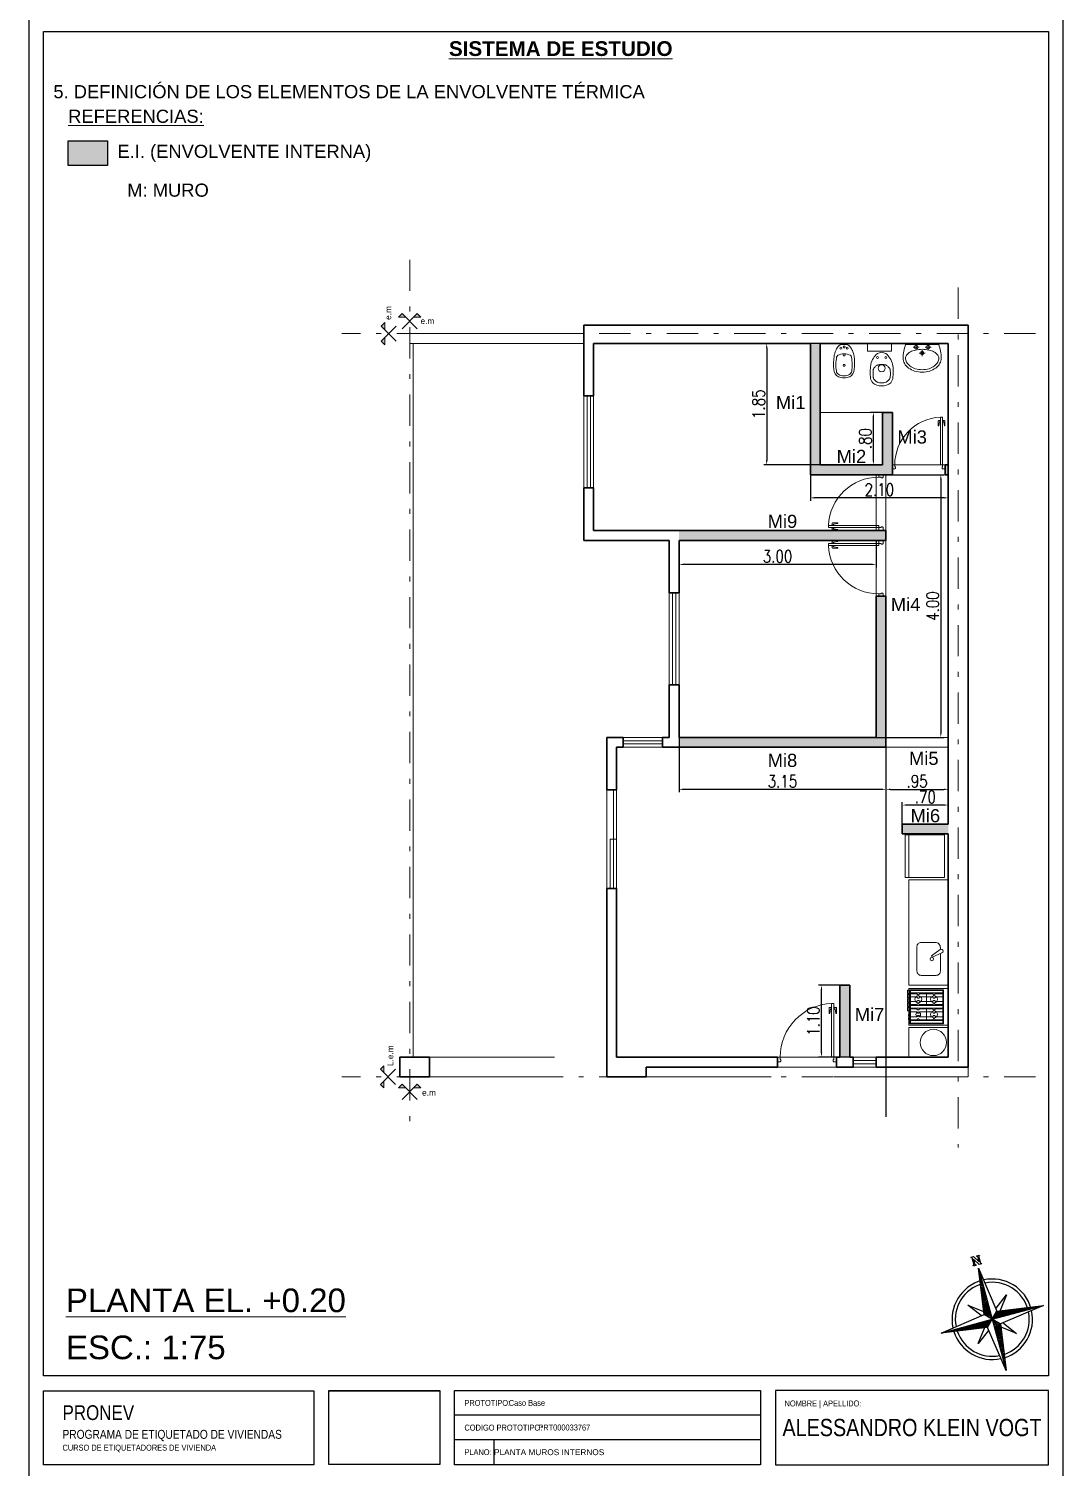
# Model space of a CAD drawing. Header units: millimetres. Extents: x 2761 to 3221, y 1635 to 1962.
# Drawn here: x 2967.78 to 2988.72, y 1832.72 to 1861.92 of the extents above; entities that cross this region are included whole.
import ezdxf
from ezdxf.enums import TextEntityAlignment as Align

# ---------------------------------------------------------------- set-up
doc = ezdxf.new("R2010")
doc.units = ezdxf.units.MM
for name, pattern in [('DASHDOT', [25.4, 12.7, -6.35, 0, -6.35]), ('DASHED', [19.05, 12.7, -6.35]), ('DASHED2', [9.525, 6.35, -3.175])]:
    doc.linetypes.add(name, pattern=pattern)
doc.layers.get('Defpoints').update_dxf_attribs({"lineweight": 5})
for name, color, linetype, lineweight in [('Aberturas', 239, 'Continuous', 18), ('Artefacctos', 249, 'Continuous', 20), ('Cotas', 8, 'Continuous', 15), ('Detalles', 3, 'Continuous', 15), ('Ejes', 3, 'DASHDOT', 13), ('Elementos internos a la zona térmica', 1, 'Continuous', 15), ('Muros', 6, 'Continuous', 50), ('Proyecciones', 249, 'DASHED', 0), ('Textos', 3, 'Continuous', 9)]:
    doc.layers.add(name, color=color, linetype=linetype, lineweight=lineweight)
doc.layers.add('No View', color=70, linetype='Continuous', plot=False)
doc.styles.add('cotas', font='romans.shx', dxfattribs={"width": 0.8})
doc.styles.add('ROMANS', font='romans', dxfattribs={"width": 0.8})
doc.styles.get("Standard").update_dxf_attribs({"font": 'arial.ttf'})
doc.dimstyles.new('Esc 1-75', dxfattribs={"dimtxt": 0.25, "dimasz": 0.09, "dimexe": 0.06, "dimexo": 0, "dimgap": 0.04, "dimtad": 1, "dimlfac": 0.75, "dimzin": 4, "dimdsep": 46, "dimtxsty": 'cotas', "dimcen": 2.5, "dimclrd": 7, "dimclre": 7, "dimclrt": 256, "dimaunit": 1, "dimadec": 0, "dimazin": 0, "dimtfac": 1, "dimtmove": 1, "dimatfit": 3, "dimfxl": 0.06, "dimarcsym": 0})
picture_1 = doc.add_image_def('image1.png', size_in_pixel=(356, 237))

# ---------------------------------------------------------------- blocks, each defined once
blk = doc.blocks.new('Rotulo-PRONEV')
at = {"ltscale": 4}
for p, q in [((14.857, 1.299), (8.644, 1.299)), ((14.857, 0.801), (8.644, 0.801))]:
    blk.add_line(p, q, dxfattribs=at)
for points in [[(20.701, 2.099), (0.299, 2.099), (0.299, 29.398), (20.701, 29.398)], [(0.299, 1.797), (5.789, 1.797), (5.789, 0.294), (0.299, 0.294)], [(14.857, 0.296), (8.644, 0.296), (8.644, 1.8), (14.857, 1.8)], [(20.701, 1.8), (15.156, 1.8), (15.156, 0.296), (20.701, 0.296)]]:
    blk.add_lwpolyline(points, close=True, dxfattribs=at)
at = {"layer": 'No View'}
blk.add_line((9.444, 0.801), (9.444, 0.296), dxfattribs=at)
for points in [[(0, 0), (21, 0), (21, 29.7), (0, 29.7)], [(6.088, 1.793), (8.345, 1.793), (8.345, 0.298), (6.088, 0.298)]]:
    blk.add_lwpolyline(points, close=True, dxfattribs=at)
at = {"lineweight": 0, "insert": (0.685, 1.503), "char_height": 0.1803, "width": 5.63699, "attachment_point": 1, "line_spacing_factor": 0.999934}
blk.add_mtext('{\\fArial Narrow|b0|i0|c0|p34;\\H1.66667x;PRONEV\\P\\H0.6x;PROGRAMA DE ETIQUETADO DE VIVIENDAS \\P\\H0.66667x;CURSO DE ETIQUETADORES DE VIVIENDA}', dxfattribs=at)
at = {"lineweight": 0, "line_spacing_factor": 0.999934}
for s, insert, char_height, attachment_point in [('{\\fArial Narrow|b0|i0|c0|p34;PROTOTIPO:}', (8.844, 1.55), 0.1202, 4), ('{\\fArial Narrow|b0|i0|c0|p34;Caso Base}', (9.744, 1.55), 0.1202, 4), ('{\\fArial Narrow|b0|i0|c0|p34;NOMBRE | APELLIDO:}', (15.342, 1.599), 0.1202, 1), ('{\\fArial Narrow|b0|i0|c0|p34;ALESSANDRO KLEIN VOGT}', (17.929, 1.048), 0.35, 5), ('{\\fArial Narrow|b0|i0|c0|p34;CODIGO PROTOTIPO}:', (8.844, 1.048), 0.1202, 4), ('{\\fArial Narrow|b0|i0|c0|p34;PRT000033767}', (10.344, 1.05), 0.1202, 4), ('{\\fArial Narrow|b0|i0|c0|p34;PLANO}:', (8.844, 0.55), 0.1202, 4)]:
    blk.add_mtext(s, dxfattribs=dict(at, insert=insert, char_height=char_height, attachment_point=attachment_point))
image = blk.add_image(picture_1, insert=(6.088, 0.298), size_in_units=(2.257, 1.502))
image.dxf.flags = 7
blk = doc.blocks.new('*X5')
at = {"color": 0, "linetype": 'ByBlock'}
for p, q in [((-217.53, 160.5), (-217.53, 160.5)), ((-217.52, 160.498), (-217.52, 160.5)), ((-217.51, 160.497), (-217.51, 160.5)), ((-217.5, 160.496), (-217.5, 160.5)), ((-217.49, 160.494), (-217.49, 160.5)), ((-217.48, 160.493), (-217.48, 160.5)), ((-217.47, 160.491), (-217.47, 160.5)), ((-217.46, 160.49), (-217.46, 160.5)), ((-217.45, 160.488), (-217.45, 160.5)), ((-217.44, 160.487), (-217.44, 160.5)), ((-217.43, 160.486), (-217.43, 160.5)), ((-217.42, 160.484), (-217.42, 160.5)), ((-217.41, 160.483), (-217.41, 160.5)), ((-217.4, 160.481), (-217.4, 160.5)), ((-217.39, 160.48), (-217.39, 160.5)), ((-217.38, 160.478), (-217.38, 160.5)), ((-217.37, 160.477), (-217.37, 160.5)), ((-217.36, 160.476), (-217.36, 160.5)), ((-217.35, 160.474), (-217.35, 160.5)), ((-217.34, 160.473), (-217.34, 160.5)), ((-217.33, 160.471), (-217.33, 160.5)), ((-217.32, 160.47), (-217.32, 160.5)), ((-217.31, 160.468), (-217.31, 160.5)), ((-217.3, 160.467), (-217.3, 160.5)), ((-217.29, 160.466), (-217.29, 160.5)), ((-217.28, 160.464), (-217.28, 160.5)), ((-217.27, 160.463), (-217.27, 160.5)), ((-217.26, 160.461), (-217.26, 160.5)), ((-217.25, 160.46), (-217.25, 160.5)), ((-217.24, 160.458), (-217.24, 160.5)), ((-217.23, 160.457), (-217.23, 160.5)), ((-217.22, 160.456), (-217.22, 160.5)), ((-217.21, 160.454), (-217.21, 160.5)), ((-217.2, 160.453), (-217.2, 160.5)), ((-217.19, 160.451), (-217.19, 160.5)), ((-217.18, 160.45), (-217.18, 160.5)), ((-217.17, 160.448), (-217.17, 160.5)), ((-217.16, 160.447), (-217.16, 160.5)), ((-217.15, 160.446), (-217.15, 160.5)), ((-217.14, 160.444), (-217.14, 160.5)), ((-217.13, 160.443), (-217.13, 160.5)), ((-217.12, 160.441), (-217.12, 160.5)), ((-217.11, 160.44), (-217.11, 160.5)), ((-217.1, 160.438), (-217.1, 160.5)), ((-217.09, 160.441), (-217.09, 160.5)), ((-217.08, 160.451), (-217.08, 160.5)), ((-217.07, 160.461), (-217.07, 160.5)), ((-217.06, 160.471), (-217.06, 160.5)), ((-217.05, 160.481), (-217.05, 160.5)), ((-217.04, 160.491), (-217.04, 160.5))]:
    blk.add_line(p, q, dxfattribs=at)
blk = doc.blocks.new('Sbpln014')
at = {"color": 0, "linetype": 'ByBlock'}
for p, q in [((-0.156, 0.156), (0, 1.25)), ((0, 1.25), (0.156, 0.156)), ((0, 1.25), (0, 0)), ((-0.234, 0.156), (-0.469, 0.469)), ((-0.469, 0.469), (-0.156, 0.234)), ((0.156, 0.234), (0.469, 0.469)), ((0.469, 0.469), (0.234, 0.156)), ((-1.25, 0), (-0.156, 0.156)), ((-0.156, -0.156), (-1.25, 0)), ((0, 0), (-1.25, 0)), ((-0.156, 0.156), (0, 0)), ((-0.156, -0.156), (0, 0)), ((0, 0), (0.156, 0.156)), ((0, 0), (0.156, -0.156)), ((0, 0), (0, -1.25)), ((1.25, 0), (0, 0)), ((0.156, 0.156), (1.25, 0)), ((-0.469, -0.469), (-0.234, -0.156)), ((-0.156, -0.234), (-0.469, -0.469)), ((0, -1.25), (-0.156, -0.156)), ((0.156, -0.156), (0, -1.25)), ((1.25, 0), (0.156, -0.156)), ((0.469, -0.469), (0.156, -0.234)), ((0.234, -0.156), (0.469, -0.469))]:
    blk.add_line(p, q, dxfattribs=at)
blk.add_lwpolyline([(1.348, 0.064), (1.348, 0.044), (1.328, 0.044), (1.328, 0.103), (1.348, 0.103), (1.348, 0.083), (1.523, 0.083), (1.523, 0.103), (1.543, 0.103), (1.543, 0.044), (1.387, -0.053), (1.523, -0.053), (1.523, -0.034), (1.543, -0.034), (1.543, -0.092), (1.523, -0.092), (1.523, -0.073), (1.348, -0.073), (1.348, -0.092), (1.328, -0.092), (1.328, -0.034), (1.484, 0.064), (1.348, 0.064)], dxfattribs=at)
for radius, start, end in [(0.95, 92.5891, 177.4109), (0.873, 93.5464, 176.4536), (0.95, 0, 87.4109), (0.873, 0, 86.4536), (0.95, 182.5891, 267.4109), (0.873, 183.5464, 266.4536), (0.95, 270, 357.4109), (0.873, 270, 356.4536)]:
    blk.add_arc((0, 0), radius, start, end, dxfattribs=at)
for p, xscale, yscale, zscale, rotation in [((-401.25, -542.578), 2.499999999999996, 2.499999999999996, 2.499999999999996, 270), ((-542.578, 401.25), 2.5, 2.5, 2.5, 180), ((401.25, 542.578), 2.5, 2.5, 2.5, 90)]:
    blk.add_blockref('*X5', p, dxfattribs=dict(at, xscale=xscale, yscale=yscale, zscale=zscale, rotation=rotation))
at = {"color": 0, "linetype": 'ByBlock', "xscale": 2.5, "yscale": 2.5, "zscale": 2.5}
blk.add_blockref('*X5', (542.578, -401.25), dxfattribs=at)
blk = doc.blocks.new('Bidet')
at = {"color": 0, "linetype": 'ByBlock'}
blk.add_lwpolyline([(0.097, 0.628, -0.262722), (0.176, 0.5, -0.061431), (0.171, 0.274, -0.073837), (0.143, 0.178, -0.02136), (0.11, 0.116, -0.217458), (0.046, 0.075, -0.067695), (0, 0.071, -0.067639), (-0.045, 0.075, -0.190009), (-0.109, 0.116, -0.02136), (-0.143, 0.178, -0.069685), (-0.171, 0.274, -0.061431), (-0.176, 0.5, -0.262722), (-0.097, 0.628, -0.09682), (0, 0.645, -0.096471), (0.097, 0.628)], format="xyb", close=True, dxfattribs=at)
for points in [[(-0.127, 0.29, -0.084724), (-0.132, 0.53, -0.252864), (-0.091, 0.589, -0.103412), (0, 0.612, -0.103412)], [(0.127, 0.29, 0.084724), (0.132, 0.53, 0.252864), (0.091, 0.589, 0.103412), (0.001, 0.612, 0.103412)], [(0, 0.231, -0.087783), (-0.109, 0.258, -0.148188), (-0.127, 0.29, -0.09678)], [(0.001, 0.231, 0.087783), (0.109, 0.258, 0.148188), (0.127, 0.29, 0.09678)]]:
    blk.add_lwpolyline(points, format="xyb", dxfattribs=at)
for centre, radius in [((0, 0.431), 0.0166), ((0, 0.253), 0.0171), ((-0.056, 0.137), 0.0166), ((0, 0.116), 0.0166), ((0.056, 0.137), 0.0166)]:
    blk.add_circle(centre, radius, dxfattribs=at)
blk = doc.blocks.new('Inodoro')
at = {"color": 0, "linetype": 'ByBlock'}
blk.add_lwpolyline([(0, 0.585, 0.193023), (-0.137, 0.535, 0.145572), (-0.172, 0.456, 0.077711), (-0.165, 0.255, 0.087544), (-0.125, 0.161, 0.055228), (-0.065, 0.091, 0.090627), (0, 0.072, 0.091051), (0.065, 0.091, 0.055228), (0.126, 0.161, 0.087544), (0.165, 0.255, 0.077711), (0.172, 0.456, 0.145572), (0.137, 0.535, 0.193023), (0, 0.585, 61.25604)], format="xyb", close=True, dxfattribs=at)
for points in [[(-0.015, 0.536), (-0.033, 0.535, 0.028747), (-0.061, 0.527, 0.052421), (-0.075, 0.521, 0.050041), (-0.092, 0.508, 0.040538), (-0.109, 0.49, 0.036304), (-0.125, 0.468, 0.08346), (-0.129, 0.457, 0.024812), (-0.13, 0.446, 0.009631), (-0.132, 0.42, 0.014344), (-0.133, 0.411, 0.009208), (-0.132, 0.396)], [(0.015, 0.536), (0.033, 0.535, -0.028747), (0.061, 0.527, -0.052421), (0.075, 0.521, -0.050041), (0.092, 0.508, -0.040538), (0.109, 0.49, -0.036304), (0.124, 0.468, -0.08346), (0.129, 0.457, -0.024812), (0.13, 0.446, -0.009631), (0.132, 0.42, -0.014344), (0.132, 0.411, -0.009208), (0.132, 0.396)], [(-0.015, 0.256), (-0.033, 0.258, -0.028747), (-0.061, 0.265, -0.052421), (-0.075, 0.272, -0.050041), (-0.092, 0.284, -0.040538), (-0.109, 0.303, -0.036304), (-0.125, 0.325, -0.08346), (-0.129, 0.336, -0.024812), (-0.13, 0.346, -0.009631), (-0.132, 0.373, -0.014344), (-0.133, 0.382, -0.009208), (-0.132, 0.396)], [(0.015, 0.256), (0.033, 0.258, 0.028747), (0.061, 0.265, 0.052421), (0.075, 0.272, 0.050041), (0.092, 0.284, 0.040538), (0.109, 0.303, 0.036304), (0.124, 0.325, 0.08346), (0.129, 0.336, 0.024812), (0.13, 0.346, 0.009631), (0.132, 0.373, 0.014344), (0.132, 0.382, 0.009208), (0.132, 0.396)]]:
    blk.add_lwpolyline(points, format="xyb", dxfattribs=at)
for points in [[(-0.015, 0.536), (0, 0.536)], [(0.015, 0.536), (0, 0.536)], [(-0.015, 0.256), (0, 0.256)], [(0.015, 0.256), (0, 0.256)]]:
    blk.add_lwpolyline(points, dxfattribs=at)
for centre, radius in [((0, 0.314), 0.0535), ((-0.064, 0.152), 0.0141), ((0.064, 0.152), 0.0141)]:
    blk.add_circle(centre, radius, dxfattribs=at)
at = {"color": 0, "linetype": 'ByBlock', "style": 'ROMANS', "flags": 1}
blk.add_attdef('NOMENCLATURA', text='', height=0.08, dxfattribs=at).set_placement((0.017, 0.438), align=Align.MIDDLE)
blk = doc.blocks.new('Lav1')
at = {"color": 0, "linetype": 'ByBlock'}
for p, q in [((-0.098, 0.005), (-0.098, -0.092)), ((0.098, 0.005), (0.098, -0.092)), ((-0.146, -0.044), (-0.049, -0.044)), ((-0.048, -0.14), (0.048, -0.14)), ((0, -0.092), (0, -0.189)), ((0.049, -0.044), (0.146, -0.044))]:
    blk.add_line(p, q, dxfattribs=at)
for points in [[(0.268, 0, -0.093113), (0.31, -0.225, -0.130379), (0.288, -0.307, -0.106492), (0.219, -0.384, -0.084146), (0.123, -0.432, -0.073141), (0, -0.45, -0.073141), (-0.123, -0.432, -0.084146), (-0.219, -0.384, -0.106492), (-0.288, -0.307, -0.130379), (-0.31, -0.225, -0.093113), (-0.268, 0)], [(-0.27, -0.225, -0.165741), (-0.253, -0.175, -0.105633), (-0.191, -0.122, -0.068595), (-0.109, -0.092, -0.054776), (0, -0.08, -0.054776), (0.109, -0.092, -0.068595), (0.191, -0.122, -0.105633), (0.253, -0.175, -0.165741), (0.27, -0.225, -0.130379), (0.253, -0.287, -0.106492), (0.196, -0.352, -0.084146), (0.111, -0.394, -0.073141), (0, -0.41, -0.073141), (-0.111, -0.394, -0.084146), (-0.196, -0.352, -0.106492), (-0.253, -0.287, -0.130379)]]:
    blk.add_lwpolyline(points, format="xyb", close=True, dxfattribs=at)
for centre, radius in [((-0.098, -0.044), 0.03), ((0, -0.14), 0.028), ((0, -0.14), 0.014), ((0.098, -0.044), 0.03)]:
    blk.add_circle(centre, radius, dxfattribs=at)
blk = doc.blocks.new('P82i')
at = {"color": 0, "linetype": 'ByBlock'}
for points in [[(0.076, 0.89), (0.041, 0.89), (0.041, 0.07), (0.076, 0.07)], [(0, 0.07), (0.041, 0.07), (0.041, 0.035), (0.051, 0.035), (0.051, 0.01), (0.041, 0), (0, 0)], [(0.9, 0), (0.861, 0), (0.851, 0.01), (0.851, 0.035), (0.861, 0.035), (0.861, 0.07), (0.9, 0.07)]]:
    blk.add_lwpolyline(points, close=True, dxfattribs=at)
for points in [[(0.036, 0.828), (0.011, 0.828, 0.414214), (0.001, 0.818), (0.001, 0.738), (0.011, 0.738), (0.021, 0.808), (0.036, 0.808)], [(0.081, 0.828), (0.106, 0.828, -0.414214), (0.116, 0.818), (0.116, 0.738), (0.106, 0.738), (0.096, 0.808), (0.081, 0.808)]]:
    blk.add_lwpolyline(points, format="xyb", dxfattribs=at)
for points in [[(0.041, 0.798), (0.036, 0.798), (0.036, 0.838), (0.041, 0.838)], [(0.076, 0.838), (0.081, 0.838), (0.081, 0.798), (0.076, 0.798)]]:
    blk.add_lwpolyline(points, dxfattribs=at)
blk.add_arc((0.041, 0.07), 0.82, 360, 87.5537, dxfattribs=at)
blk = doc.blocks.new('*D189')
at = {"layer": 'Cotas', "color": 7, "lineweight": -2, "transparency": 16777216}
for p, q in [((2983.85, 1855.535), (2982.703, 1855.535)), ((2982.763, 1855.445), (2982.763, 1853.158)), ((2983.85, 1853.068), (2982.703, 1853.068))]:
    blk.add_line(p, q, dxfattribs=at)
at = {"layer": 'Cotas', "color": 7, "transparency": 16777216}
for points in [[(2982.748, 1855.445), (2982.778, 1855.445), (2982.763, 1855.535)], [(2982.748, 1853.158), (2982.778, 1853.158), (2982.763, 1853.068)]]:
    blk.add_solid(points, dxfattribs=at)
at = {"layer": 'Defpoints', "color": 0, "transparency": 16777216}
for p in [(2983.85, 1855.535), (2982.763, 1853.068), (2983.85, 1853.068)]:
    blk.add_point(p, dxfattribs=at)
at = {"layer": 'Cotas', "transparency": 16777216, "insert": (2982.598, 1854.301), "char_height": 0.25, "attachment_point": 5, "rotation": 90, "style": 'cotas'}
blk.add_mtext('1.85', dxfattribs=at)
blk = doc.blocks.new('*D190')
at = {"layer": 'Cotas', "color": 7, "lineweight": -2, "transparency": 16777216}
for p, q in [((2983.65, 1853.068), (2983.65, 1852.339)), ((2986.45, 1853.068), (2986.45, 1852.339)), ((2986.36, 1852.399), (2983.74, 1852.399))]:
    blk.add_line(p, q, dxfattribs=at)
at = {"layer": 'Cotas', "color": 7, "transparency": 16777216}
for points in [[(2983.74, 1852.414), (2983.74, 1852.384), (2983.65, 1852.399)], [(2986.36, 1852.414), (2986.36, 1852.384), (2986.45, 1852.399)]]:
    blk.add_solid(points, dxfattribs=at)
at = {"layer": 'Defpoints', "color": 0, "transparency": 16777216}
for p in [(2983.65, 1853.068), (2986.45, 1853.068), (2983.65, 1852.399)]:
    blk.add_point(p, dxfattribs=at)
at = {"layer": 'Cotas', "transparency": 16777216, "insert": (2985.05, 1852.564), "char_height": 0.25, "attachment_point": 5, "style": 'cotas'}
blk.add_mtext('2.10', dxfattribs=at)
blk = doc.blocks.new('*D191')
at = {"layer": 'Cotas', "color": 7, "lineweight": -2, "transparency": 16777216}
for p, q in [((2985.116, 1854.135), (2984.869, 1854.135)), ((2984.929, 1853.158), (2984.929, 1854.045)), ((2985.116, 1853.068), (2984.869, 1853.068))]:
    blk.add_line(p, q, dxfattribs=at)
at = {"layer": 'Cotas', "color": 7, "transparency": 16777216}
for points in [[(2984.914, 1854.045), (2984.944, 1854.045), (2984.929, 1854.135)], [(2984.914, 1853.158), (2984.944, 1853.158), (2984.929, 1853.068)]]:
    blk.add_solid(points, dxfattribs=at)
at = {"layer": 'Defpoints', "color": 0, "transparency": 16777216}
for p in [(2984.929, 1854.135), (2985.116, 1854.135), (2985.116, 1853.068)]:
    blk.add_point(p, dxfattribs=at)
at = {"layer": 'Cotas', "transparency": 16777216, "insert": (2984.764, 1853.601), "char_height": 0.25, "attachment_point": 5, "rotation": 90, "style": 'cotas'}
blk.add_mtext('.80', dxfattribs=at)
blk = doc.blocks.new('*D192')
at = {"layer": 'Cotas', "color": 7, "lineweight": -2, "transparency": 16777216}
for p, q in [((2980.983, 1851.535), (2980.983, 1850.987)), ((2984.983, 1851.535), (2984.983, 1850.987)), ((2984.893, 1851.047), (2981.073, 1851.047))]:
    blk.add_line(p, q, dxfattribs=at)
at = {"layer": 'Cotas', "color": 7, "transparency": 16777216}
for points in [[(2981.073, 1851.062), (2981.073, 1851.032), (2980.983, 1851.047)], [(2984.893, 1851.062), (2984.893, 1851.032), (2984.983, 1851.047)]]:
    blk.add_solid(points, dxfattribs=at)
at = {"layer": 'Defpoints', "color": 0, "transparency": 16777216}
for p in [(2980.983, 1851.535), (2984.983, 1851.535), (2980.983, 1851.047)]:
    blk.add_point(p, dxfattribs=at)
at = {"layer": 'Cotas', "transparency": 16777216, "insert": (2982.983, 1851.212), "char_height": 0.25, "attachment_point": 5, "style": 'cotas'}
blk.add_mtext('3.00', dxfattribs=at)
blk = doc.blocks.new('*D193')
at = {"layer": 'Cotas', "color": 7, "lineweight": -2, "transparency": 16777216}
for p, q in [((2985.183, 1852.868), (2986.358, 1852.868)), ((2986.298, 1852.778), (2986.298, 1847.625)), ((2984.983, 1847.535), (2986.358, 1847.535))]:
    blk.add_line(p, q, dxfattribs=at)
at = {"layer": 'Cotas', "color": 7, "transparency": 16777216}
for points in [[(2986.283, 1852.778), (2986.313, 1852.778), (2986.298, 1852.868)], [(2986.283, 1847.625), (2986.313, 1847.625), (2986.298, 1847.535)]]:
    blk.add_solid(points, dxfattribs=at)
at = {"layer": 'Defpoints', "color": 0, "transparency": 16777216}
for p in [(2985.183, 1852.868), (2984.983, 1847.535), (2986.298, 1847.535)]:
    blk.add_point(p, dxfattribs=at)
at = {"layer": 'Cotas', "transparency": 16777216, "insert": (2986.133, 1850.201), "char_height": 0.25, "attachment_point": 5, "rotation": 90, "style": 'cotas'}
blk.add_mtext('4.00', dxfattribs=at)
blk = doc.blocks.new('*D186')
at = {"layer": 'Cotas', "color": 7, "lineweight": -2, "transparency": 16777216}
for p, q in [((2980.983, 1847.535), (2980.983, 1846.42)), ((2985.183, 1847.335), (2985.183, 1846.42)), ((2985.093, 1846.48), (2981.073, 1846.48))]:
    blk.add_line(p, q, dxfattribs=at)
at = {"layer": 'Cotas', "color": 7, "transparency": 16777216}
for points in [[(2981.073, 1846.495), (2981.073, 1846.465), (2980.983, 1846.48)], [(2985.093, 1846.495), (2985.093, 1846.465), (2985.183, 1846.48)]]:
    blk.add_solid(points, dxfattribs=at)
at = {"layer": 'Defpoints', "color": 0, "transparency": 16777216}
for p in [(2980.983, 1847.535), (2985.183, 1847.335), (2980.983, 1846.48)]:
    blk.add_point(p, dxfattribs=at)
at = {"layer": 'Cotas', "transparency": 16777216, "insert": (2983.083, 1846.645), "char_height": 0.25, "attachment_point": 5, "style": 'cotas'}
blk.add_mtext('3.15', dxfattribs=at)
blk = doc.blocks.new('*D187')
at = {"layer": 'Cotas', "color": 7, "lineweight": -2, "transparency": 16777216}
for p, q in [((2985.516, 1845.775), (2985.516, 1846.221)), ((2986.36, 1846.161), (2985.606, 1846.161)), ((2986.45, 1845.775), (2986.45, 1846.221))]:
    blk.add_line(p, q, dxfattribs=at)
at = {"layer": 'Cotas', "color": 7, "transparency": 16777216}
for points in [[(2985.606, 1846.176), (2985.606, 1846.146), (2985.516, 1846.161)], [(2986.36, 1846.176), (2986.36, 1846.146), (2986.45, 1846.161)]]:
    blk.add_solid(points, dxfattribs=at)
at = {"layer": 'Defpoints', "color": 0, "transparency": 16777216}
for p in [(2985.516, 1846.161), (2985.516, 1845.775), (2986.45, 1845.775)]:
    blk.add_point(p, dxfattribs=at)
at = {"layer": 'Cotas', "transparency": 16777216, "insert": (2985.983, 1846.326), "char_height": 0.25, "attachment_point": 5, "style": 'cotas'}
blk.add_mtext('.70', dxfattribs=at)
blk = doc.blocks.new('*D188')
at = {"layer": 'Cotas', "color": 7, "lineweight": -2, "transparency": 16777216}
for p, q in [((2984.45, 1842.506), (2983.816, 1842.506)), ((2983.876, 1841.132), (2983.876, 1842.416)), ((2984.45, 1841.042), (2983.816, 1841.042))]:
    blk.add_line(p, q, dxfattribs=at)
at = {"layer": 'Cotas', "color": 7, "transparency": 16777216}
for points in [[(2983.861, 1842.416), (2983.891, 1842.416), (2983.876, 1842.506)], [(2983.861, 1841.132), (2983.891, 1841.132), (2983.876, 1841.042)]]:
    blk.add_solid(points, dxfattribs=at)
at = {"layer": 'Defpoints', "color": 0, "transparency": 16777216}
for p in [(2983.876, 1842.506), (2984.45, 1842.506), (2984.45, 1841.042)]:
    blk.add_point(p, dxfattribs=at)
at = {"layer": 'Cotas', "transparency": 16777216, "insert": (2983.711, 1841.774), "char_height": 0.25, "attachment_point": 5, "rotation": 90, "style": 'cotas'}
blk.add_mtext('1.10', dxfattribs=at)
blk = doc.blocks.new('*D194')
at = {"layer": 'Cotas', "color": 7, "lineweight": -2, "transparency": 16777216}
for p, q in [((2985.183, 1847.335), (2985.183, 1846.42)), ((2986.45, 1847.335), (2986.45, 1846.42)), ((2985.273, 1846.48), (2986.36, 1846.48))]:
    blk.add_line(p, q, dxfattribs=at)
at = {"layer": 'Cotas', "color": 7, "transparency": 16777216}
for points in [[(2985.273, 1846.495), (2985.273, 1846.465), (2985.183, 1846.48)], [(2986.36, 1846.495), (2986.36, 1846.465), (2986.45, 1846.48)]]:
    blk.add_solid(points, dxfattribs=at)
at = {"layer": 'Defpoints', "color": 0, "transparency": 16777216}
for p in [(2985.183, 1847.335), (2986.45, 1847.335), (2986.45, 1846.48)]:
    blk.add_point(p, dxfattribs=at)
at = {"layer": 'Cotas', "transparency": 16777216, "insert": (2985.816, 1846.645), "char_height": 0.25, "attachment_point": 5, "style": 'cotas'}
blk.add_mtext('.95', dxfattribs=at)

msp = doc.modelspace()

# ---------------------------------------------------------------- hatches: boundary and pattern name
at = {"layer": 'Elementos internos a la zona térmica'}
h = msp.add_hatch(color=256, dxfattribs=at)
h.dxf.hatch_style = 1
h.paths.add_polyline_path([(2968.582, 1859.645), (2968.582, 1859.145), (2969.382, 1859.145), (2969.382, 1859.645)])
at = {"layer": 'Elementos internos a la zona térmica', "lineweight": 20}
h = msp.add_hatch(color=256, dxfattribs=at)
h.dxf.hatch_style = 1
h.paths.add_polyline_path([(2986.45, 1853.068), (2986.383, 1853.068), (2986.383, 1852.985), (2986.383, 1852.868), (2986.45, 1852.868)])
h.paths.add_polyline_path([(2985.183, 1850.401), (2984.983, 1850.401), (2984.983, 1847.535), (2980.983, 1847.535), (2980.983, 1847.335), (2985.183, 1847.335)])
h.paths.add_polyline_path([(2980.983, 1851.535), (2985.183, 1851.535), (2985.183, 1851.735), (2980.983, 1851.735)])
h.paths.add_polyline_path([(2983.65, 1852.868), (2985.316, 1852.868), (2985.316, 1854.135), (2985.116, 1854.135), (2985.116, 1853.068), (2983.85, 1853.068), (2983.85, 1855.535), (2983.65, 1855.535)])
h.paths.add_polyline_path([(2985.516, 1845.775), (2985.516, 1845.575), (2985.518, 1845.575), (2986.45, 1845.575), (2986.45, 1845.775)])
h.paths.add_polyline_path([(2984.45, 1842.506), (2984.25, 1842.506), (2984.25, 1841.042), (2984.45, 1841.042)])
at = {"layer": 'Textos', "true_color": 0xc7c8ca}
h = msp.add_hatch(color=9, dxfattribs=at)
h.paths.add_polyline_path([(2974.936, 1855.581), (2975.01, 1855.509), (2975.01, 1855.655)])
h.paths.add_polyline_path([(2974.936, 1855.888), (2975.01, 1855.815), (2975.01, 1855.96)])
h = msp.add_hatch(color=9, dxfattribs=at)
h.paths.add_polyline_path([(2975.363, 1856.141), (2975.291, 1856.068), (2975.436, 1856.068)])
h.paths.add_polyline_path([(2975.67, 1856.141), (2975.597, 1856.068), (2975.741, 1856.068)])
h = msp.add_hatch(color=9, dxfattribs=at)
h.paths.add_polyline_path([(2974.921, 1840.488), (2974.994, 1840.416), (2974.994, 1840.562)])
h.paths.add_polyline_path([(2974.921, 1840.795), (2974.994, 1840.722), (2974.994, 1840.867)])
h = msp.add_hatch(color=9, dxfattribs=at)
h.paths.add_polyline_path([(2975.363, 1840.491), (2975.291, 1840.418), (2975.436, 1840.418)])
h.paths.add_polyline_path([(2975.67, 1840.491), (2975.597, 1840.418), (2975.741, 1840.418)])

# ---------------------------------------------------------------- linework, layer by layer
at = {"layer": 'Aberturas', "color": 9, "true_color": 0xc7c8ca}
for p, q in [((2979.05, 1854.468), (2979.05, 1852.601)), ((2979.116, 1854.468), (2979.116, 1852.601)), ((2979.183, 1854.468), (2979.183, 1852.601)), ((2979.25, 1854.468), (2979.25, 1852.601)), ((2980.783, 1850.468), (2980.783, 1848.601)), ((2980.85, 1850.468), (2980.85, 1848.601)), ((2980.916, 1850.468), (2980.916, 1848.601)), ((2980.983, 1850.468), (2980.983, 1848.601)), ((2980.65, 1847.535), (2979.85, 1847.535)), ((2980.65, 1847.468), (2979.85, 1847.468)), ((2980.65, 1847.401), (2979.85, 1847.401)), ((2980.65, 1847.335), (2979.85, 1847.335)), ((2979.516, 1846.468), (2979.516, 1844.468)), ((2979.65, 1846.468), (2979.65, 1844.468)), ((2979.716, 1844.468), (2979.716, 1846.468)), ((2979.583, 1845.468), (2979.583, 1844.468)), ((2979.716, 1845.468), (2979.583, 1845.468)), ((2984.516, 1841.042), (2984.983, 1841.042)), ((2984.983, 1840.975), (2984.516, 1840.975)), ((2984.983, 1840.908), (2984.516, 1840.908)), ((2984.983, 1840.842), (2984.516, 1840.842))]:
    msp.add_line(p, q, dxfattribs=at)
at = {"layer": 'Artefacctos', "color": 9, "lineweight": 20, "true_color": 0xc7c8ca}
for p, q in [((2985.116, 1854.135), (2983.85, 1854.135)), ((2985.65, 1844.687), (2985.65, 1845.553)), ((2985.65, 1844.642), (2985.65, 1842.506)), ((2986.45, 1844.642), (2985.65, 1844.642)), ((2985.65, 1842.506), (2986.45, 1842.506)), ((2985.685, 1842.345), (2986.336, 1842.345)), ((2986.01, 1842.345), (2986.01, 1842.09)), ((2985.685, 1842.09), (2986.336, 1842.09)), ((2985.685, 1842.037), (2986.336, 1842.037)), ((2986.01, 1841.783), (2986.01, 1842.037)), ((2986.45, 1841.646), (2985.65, 1841.646)), ((2985.65, 1841.646), (2985.65, 1841.042)), ((2985.685, 1841.783), (2986.336, 1841.783))]:
    msp.add_line(p, q, dxfattribs=at)
for points in [[(2984.808, 1855.535), (2985.298, 1855.535), (2985.298, 1855.379), (2984.808, 1855.379)], [(2985.575, 1845.553), (2986.375, 1845.553), (2986.375, 1844.687), (2985.575, 1844.687)], [(2985.65, 1841.691), (2986.44, 1841.691), (2986.44, 1842.437), (2985.65, 1842.437)], [(2985.668, 1841.717), (2985.668, 1842.411), (2986.353, 1842.411), (2986.353, 1841.717)], [(2985.685, 1841.734), (2985.685, 1842.394), (2986.336, 1842.394), (2986.336, 1841.734)]]:
    msp.add_lwpolyline(points, close=True, dxfattribs=at)
for points in [[(2986.289, 1843.231), (2986.289, 1843.264, 0.414412), (2986.183, 1843.373), (2985.9, 1843.373, 0.414214), (2985.814, 1843.287), (2985.814, 1842.789, 0.414214), (2985.9, 1842.703), (2986.203, 1842.703, 0.414214), (2986.289, 1842.789), (2986.289, 1843.144)], [(2986.336, 1842.328), (2986.188, 1842.328, 0.199), (2986.186, 1842.327), (2986.163, 1842.304, -0.414411), (2986.159, 1842.304), (2986.136, 1842.327, 0.199), (2986.134, 1842.328), (2985.866, 1842.328, 0.199), (2985.864, 1842.327), (2985.841, 1842.304, -0.414411), (2985.837, 1842.304), (2985.814, 1842.327, 0.199), (2985.812, 1842.328), (2985.685, 1842.328)], [(2986.336, 1842.108), (2986.188, 1842.108, -0.199), (2986.186, 1842.109), (2986.163, 1842.131, 0.414411), (2986.159, 1842.131), (2986.136, 1842.109, -0.199), (2986.134, 1842.108), (2985.866, 1842.108, -0.199), (2985.864, 1842.109), (2985.841, 1842.131, 0.414411), (2985.837, 1842.131), (2985.814, 1842.109, -0.199), (2985.812, 1842.108), (2985.685, 1842.108)], [(2986.336, 1842.02), (2986.188, 1842.02, 0.199), (2986.186, 1842.019), (2986.163, 1841.996, -0.414411), (2986.159, 1841.996), (2986.136, 1842.019, 0.199), (2986.134, 1842.02), (2985.866, 1842.02, 0.199), (2985.864, 1842.019), (2985.841, 1841.996, -0.414411), (2985.837, 1841.996), (2985.814, 1842.019, 0.199), (2985.812, 1842.02), (2985.685, 1842.02)], [(2986.336, 1841.8), (2986.188, 1841.8, -0.199), (2986.186, 1841.801), (2986.163, 1841.824, 0.414411), (2986.159, 1841.824), (2986.136, 1841.801, -0.199), (2986.134, 1841.8), (2985.866, 1841.8, -0.199), (2985.864, 1841.801), (2985.841, 1841.824, 0.414411), (2985.837, 1841.824), (2985.814, 1841.801, -0.199), (2985.812, 1841.8), (2985.685, 1841.8)]]:
    msp.add_lwpolyline(points, format="xyb", dxfattribs=at)
msp.add_lwpolyline([(2986.125, 1843.075), (2986.321, 1843.158, 1.03918), (2986.281, 1843.227), (2986.111, 1843.1)], format="xyb", close=True, dxfattribs=at)
for points in [[(2985.65, 1842.333), (2985.624, 1842.333), (2985.624, 1842.399), (2985.65, 1842.399)], [(2985.65, 1842.246), (2985.624, 1842.246), (2985.624, 1842.312), (2985.65, 1842.312)], [(2985.65, 1842.159), (2985.624, 1842.159), (2985.624, 1842.226), (2985.65, 1842.226)], [(2985.685, 1842.267), (2985.804, 1842.267), (2985.83, 1842.241), (2985.848, 1842.241), (2985.874, 1842.267), (2986.126, 1842.267), (2986.152, 1842.241), (2986.17, 1842.241), (2986.196, 1842.267), (2986.336, 1842.267)], [(2985.685, 1842.169), (2985.804, 1842.169), (2985.83, 1842.195), (2985.848, 1842.195), (2985.874, 1842.169), (2986.126, 1842.169), (2986.152, 1842.195), (2986.17, 1842.195), (2986.196, 1842.169), (2986.336, 1842.169)], [(2985.65, 1842.072), (2985.624, 1842.072), (2985.624, 1842.139), (2985.65, 1842.139)], [(2985.65, 1841.985), (2985.624, 1841.985), (2985.624, 1842.052), (2985.65, 1842.052)], [(2985.65, 1841.871), (2985.641, 1841.871), (2985.641, 1841.906), (2985.65, 1841.906)], [(2985.685, 1841.959), (2985.804, 1841.959), (2985.83, 1841.933), (2985.848, 1841.933), (2985.874, 1841.959), (2986.126, 1841.959), (2986.152, 1841.933), (2986.17, 1841.933), (2986.196, 1841.959), (2986.336, 1841.959)], [(2985.65, 1841.804), (2985.641, 1841.804), (2985.641, 1841.839), (2985.65, 1841.839)], [(2985.685, 1841.861), (2985.804, 1841.861), (2985.83, 1841.887), (2985.848, 1841.887), (2985.874, 1841.861), (2986.126, 1841.861), (2986.152, 1841.887), (2986.17, 1841.887), (2986.196, 1841.861), (2986.336, 1841.861)]]:
    msp.add_lwpolyline(points, dxfattribs=at)
for centre, radius in [((2986.116, 1843.036), 0.036), ((2985.839, 1842.218), 0.07), ((2986.161, 1842.218), 0.07), ((2985.839, 1841.91), 0.049), ((2986.161, 1841.91), 0.07), ((2986.146, 1841.34), 0.267)]:
    msp.add_circle(centre, radius, dxfattribs=at)
at = {"layer": 'Detalles', "color": 9, "lineweight": 20, "true_color": 0xc7c8ca}
msp.add_line((2975.583, 1855.535), (2975.583, 1841.042), dxfattribs=at)
at = {"layer": 'Ejes', "color": 9, "ltscale": 0.05, "true_color": 0xc7c8ca}
for p, q in [((2975.516, 1857.235), (2975.516, 1839.624)), ((2986.65, 1856.667), (2986.65, 1839.205)), ((2988.219, 1855.735), (2974.137, 1855.735)), ((2988.219, 1840.642), (2974.137, 1840.642))]:
    msp.add_line(p, q, dxfattribs=at)
at = {"layer": 'Elementos internos a la zona térmica', "linetype": 'DASHED2', "ltscale": 0.2}
for p, q in [((2986.383, 1853.068), (2985.316, 1853.068)), ((2984.983, 1851.735), (2984.983, 1852.868)), ((2985.183, 1851.735), (2985.183, 1852.868)), ((2986.383, 1852.868), (2985.316, 1852.868)), ((2984.983, 1850.401), (2984.983, 1851.535)), ((2985.183, 1850.401), (2985.183, 1851.535)), ((2985.183, 1847.535), (2986.45, 1847.535)), ((2985.183, 1847.335), (2986.45, 1847.335))]:
    msp.add_line(p, q, dxfattribs=at)
at = {"layer": 'Muros', "color": 9, "lineweight": 20, "true_color": 0xc7c8ca}
for p, q in [((2979.05, 1855.735), (2975.516, 1855.735)), ((2975.516, 1855.735), (2975.516, 1855.535)), ((2979.05, 1855.535), (2975.516, 1855.535))]:
    msp.add_line(p, q, dxfattribs=at)
at = {"layer": 'Muros', "color": 9, "lineweight": 35, "true_color": 0xc7c8ca}
for p, q in [((2986.85, 1855.907), (2979.05, 1855.907)), ((2979.05, 1855.907), (2979.05, 1854.468)), ((2986.85, 1855.907), (2986.85, 1840.842)), ((2983.65, 1855.535), (2979.25, 1855.535)), ((2979.25, 1854.468), (2979.25, 1855.535)), ((2983.65, 1855.535), (2983.65, 1852.868)), ((2986.45, 1855.535), (2983.85, 1855.535)), ((2983.85, 1855.535), (2983.85, 1853.068)), ((2986.45, 1855.535), (2986.45, 1853.068)), ((2979.05, 1854.468), (2979.25, 1854.468)), ((2985.116, 1853.068), (2985.116, 1854.135)), ((2985.116, 1854.135), (2985.316, 1854.135)), ((2985.316, 1852.868), (2985.316, 1854.135)), ((2983.85, 1853.068), (2985.116, 1853.068)), ((2986.383, 1853.068), (2986.383, 1852.868)), ((2986.383, 1853.068), (2986.45, 1853.068)), ((2983.65, 1852.868), (2985.316, 1852.868)), ((2986.383, 1852.868), (2986.45, 1852.868)), ((2986.45, 1852.868), (2986.45, 1845.775)), ((2979.05, 1852.601), (2979.05, 1851.535)), ((2979.05, 1852.601), (2979.25, 1852.601)), ((2979.25, 1852.601), (2979.25, 1851.735)), ((2979.05, 1851.535), (2980.783, 1851.535)), ((2979.25, 1851.735), (2985.183, 1851.735)), ((2980.783, 1851.535), (2980.783, 1850.468)), ((2980.983, 1851.535), (2980.983, 1850.468)), ((2980.983, 1851.535), (2985.183, 1851.535)), ((2985.183, 1851.735), (2985.183, 1851.535)), ((2980.783, 1850.468), (2980.983, 1850.468)), ((2984.983, 1850.401), (2984.983, 1847.535)), ((2984.983, 1850.401), (2985.183, 1850.401)), ((2985.183, 1850.401), (2985.183, 1847.335)), ((2980.783, 1848.601), (2980.783, 1847.535)), ((2980.783, 1848.601), (2980.983, 1848.601)), ((2980.983, 1848.601), (2980.983, 1847.535)), ((2979.516, 1847.535), (2979.516, 1846.468)), ((2979.85, 1847.535), (2979.516, 1847.535)), ((2979.85, 1847.535), (2979.85, 1847.335)), ((2980.783, 1847.535), (2980.65, 1847.535)), ((2980.65, 1847.535), (2980.65, 1847.335)), ((2984.983, 1847.535), (2980.983, 1847.535)), ((2979.716, 1847.335), (2979.716, 1846.468)), ((2979.85, 1847.335), (2979.716, 1847.335)), ((2985.183, 1847.335), (2980.65, 1847.335)), ((2979.716, 1846.468), (2979.516, 1846.468)), ((2985.516, 1845.775), (2985.516, 1845.575)), ((2986.45, 1845.775), (2985.516, 1845.775)), ((2985.518, 1845.575), (2985.516, 1845.575)), ((2986.45, 1845.575), (2985.518, 1845.575)), ((2986.45, 1845.575), (2986.45, 1841.042)), ((2979.516, 1844.468), (2979.516, 1840.642)), ((2979.716, 1844.468), (2979.516, 1844.468)), ((2979.716, 1844.468), (2979.516, 1844.468)), ((2979.716, 1844.468), (2979.716, 1841.042)), ((2984.25, 1842.506), (2984.25, 1841.042)), ((2984.45, 1842.506), (2984.25, 1842.506)), ((2984.45, 1842.506), (2984.45, 1841.042)), ((2979.716, 1841.042), (2982.983, 1841.042)), ((2982.983, 1841.042), (2982.983, 1840.842)), ((2984.25, 1841.042), (2984.183, 1841.042)), ((2984.183, 1841.042), (2984.183, 1840.842)), ((2984.516, 1841.042), (2984.45, 1841.042)), ((2984.516, 1841.042), (2984.516, 1840.842)), ((2986.45, 1841.042), (2984.983, 1841.042)), ((2984.983, 1841.042), (2984.983, 1840.842)), ((2980.316, 1840.842), (2982.983, 1840.842)), ((2984.516, 1840.842), (2984.183, 1840.842)), ((2986.85, 1840.842), (2984.983, 1840.842))]:
    msp.add_line(p, q, dxfattribs=at)
for points in [[(2975.316, 1840.642), (2975.916, 1840.642), (2975.916, 1841.042), (2975.316, 1841.042), (2975.316, 1840.642)], [(2979.516, 1840.642), (2980.316, 1840.642), (2980.316, 1840.842)]]:
    msp.add_lwpolyline(points, dxfattribs=at)
at = {"layer": 'No View'}
for p, q in [((2986.45, 1852.868), (2986.45, 1853.068)), ((2985.183, 1847.335), (2985.183, 1839.83))]:
    msp.add_line(p, q, dxfattribs=at)
msp.add_lwpolyline([(2968.582, 1859.645), (2969.382, 1859.645), (2969.382, 1859.145), (2968.582, 1859.145)], close=True, dxfattribs=at)
at = {"layer": 'Proyecciones', "color": 9, "ltscale": 0.2, "true_color": 0xc7c8ca}
for p, q in [((2975.917, 1841.042), (2979.516, 1841.04)), ((2984.183, 1841.042), (2982.983, 1841.042)), ((2982.983, 1840.842), (2984.183, 1840.842)), ((2986.85, 1840.842), (2986.85, 1840.642)), ((2975.916, 1840.643), (2979.516, 1840.642)), ((2980.316, 1840.642), (2986.85, 1840.642))]:
    msp.add_line(p, q, dxfattribs=at)
at = {"layer": 'Textos', "color": 9, "true_color": 0xc7c8ca}
for p, q in [((2974.936, 1855.888), (2975.01, 1855.96)), ((2975.01, 1855.96), (2975.01, 1855.815)), ((2975.363, 1856.141), (2975.291, 1856.068)), ((2975.436, 1856.068), (2975.291, 1856.068)), ((2975.363, 1856.141), (2975.67, 1855.834)), ((2975.363, 1855.834), (2975.67, 1856.141)), ((2975.741, 1856.068), (2975.597, 1856.068)), ((2975.67, 1856.141), (2975.741, 1856.068)), ((2974.936, 1855.581), (2975.243, 1855.888)), ((2975.243, 1855.581), (2974.936, 1855.888)), ((2975.01, 1855.655), (2975.01, 1855.509)), ((2974.936, 1855.581), (2975.01, 1855.509)), ((2974.921, 1840.795), (2974.994, 1840.867)), ((2974.921, 1840.488), (2975.228, 1840.795)), ((2975.228, 1840.488), (2974.921, 1840.795)), ((2974.994, 1840.867), (2974.994, 1840.722)), ((2974.921, 1840.488), (2974.994, 1840.416)), ((2974.994, 1840.562), (2974.994, 1840.416)), ((2975.363, 1840.491), (2975.291, 1840.418)), ((2975.363, 1840.491), (2975.67, 1840.184)), ((2975.363, 1840.184), (2975.67, 1840.491)), ((2975.67, 1840.491), (2975.741, 1840.418)), ((2975.436, 1840.418), (2975.291, 1840.418)), ((2975.741, 1840.418), (2975.597, 1840.418))]:
    msp.add_line(p, q, dxfattribs=at)

# ---------------------------------------------------------------- block references
msp.add_blockref('Rotulo-PRONEV', (2967.783, 1832.471))
at = {"color": 9, "ltscale": 0.7, "true_color": 0xc7c8ca, "xscale": 0.8605317641614497, "yscale": 0.8605317641614497, "zscale": 0.8605317641614497, "rotation": 105.0000000000084}
msp.add_blockref('Sbpln014', (2987.343, 1835.719), dxfattribs=at)
at = {"layer": 'Aberturas', "color": 9, "true_color": 0xc7c8ca}
for p, xscale, yscale, zscale in [((2986.383, 1852.985), -1.185155555554814, 1.185155555554814, 1.185155555554814), ((2984.183, 1840.948), -1.332732088902506, 1.332732088902506, 1.332732088902506)]:
    msp.add_blockref('P82i', p, dxfattribs=dict(at, xscale=xscale, yscale=yscale, zscale=zscale))
at = {"layer": 'Aberturas', "color": 9, "true_color": 0xc7c8ca, "yscale": 1.247838579461695, "zscale": 1.247838579461695}
for p, xscale, rotation in [((2985.127, 1851.745), 1.247838579461695, 90.00000000000004), ((2985.127, 1851.524), -1.247838579461695, 90)]:
    msp.add_blockref('P82i', p, dxfattribs=dict(at, xscale=xscale, rotation=rotation))
at = {"layer": 'Artefacctos', "color": 9, "lineweight": 20, "true_color": 0xc7c8ca, "rotation": 180}
for name, p, xscale, yscale, zscale in [('Bidet', (2984.333, 1855.599), 1.182406785872314, 1.182406785872314, 1.182406785872314), ('Inodoro', (2985.097, 1855.45), 1.3333, 1.3333, 1.3333)]:
    msp.add_blockref(name, p, dxfattribs=dict(at, xscale=xscale, yscale=yscale, zscale=zscale))
at = {"layer": 'Artefacctos', "color": 9, "lineweight": 20, "true_color": 0xc7c8ca, "xscale": -1.252318233125076, "yscale": 1.252318233125076, "zscale": 1.252318233125076}
msp.add_blockref('Lav1', (2985.919, 1855.515), dxfattribs=at)

# ---------------------------------------------------------------- texts
at = {"lineweight": 0, "insert": (2977.227, 1833.02), "char_height": 0.1202, "attachment_point": 4, "line_spacing_factor": 0.999934}
msp.add_mtext('{\\C7;PLANTA MUROS INTERNOS}', dxfattribs=at)
at = {"layer": 'Textos', "color": 9, "true_color": 0xc7c8ca}
for s, p in [('e.m', (2975.14, 1856.012)), ('L.e.m', (2975.183, 1840.861))]:
    msp.add_text(s, height=0.12, rotation=90, dxfattribs=at).set_placement(p)
for p in [(2975.736, 1855.929), (2975.767, 1840.261)]:
    msp.add_text('e.m', height=0.12, dxfattribs=at).set_placement(p)
at = {"layer": 'Textos', "color": 7, "lineweight": 20}
for s, p in [('Mi1', (2983.25, 1854.201)), ('Mi3', (2985.716, 1853.501)), ('Mi2', (2984.483, 1853.107)), ('Mi9', (2983.083, 1851.788)), ('Mi4', (2985.583, 1850.101)), ('Mi8', (2983.083, 1846.935)), ('Mi5', (2985.952, 1846.976)), ('Mi6', (2985.983, 1845.812)), ('Mi7', (2984.85, 1841.774))]:
    msp.add_text(s, height=0.2667, dxfattribs=at).set_placement(p, align=Align.CENTER)
at = {"layer": 'Textos', "color": 7}
for s, insert, char_height, width, attachment_point in [('{\\fArial|b1|i0|c0|p34;\\LSISTEMA DE ESTUDIO}', (2978.582, 1861.519), 0.3, 13.77599, 5), ('5. DEFINICIÓN DE LOS ELEMENTOS DE LA ENVOLVENTE TÉRMICA', (2968.282, 1860.645), 0.2667, 13.77599, 4), ('{\\LREFERENCIAS:}', (2968.582, 1860.145), 0.2667, 13.77599, 4), ('E.I. (ENVOLVENTE INTERNA)', (2969.582, 1859.395), 0.2667, 13.77599, 4), ('M: MURO', (2969.782, 1858.645), 0.2667, 13.77599, 4), ('{\\LPLANTA EL. +0.20}', (2968.537, 1836.344), 0.48, 9.84104, 1), ('ESC.: 1:75', (2968.537, 1835.389), 0.48, 9.84104, 1)]:
    msp.add_mtext(s, dxfattribs=dict(at, insert=insert, char_height=char_height, width=width, attachment_point=attachment_point))

# ---------------------------------------------------------------- dimensions: what is measured, and where the dimension line sits
at = {"layer": 'Cotas', "color": 0}
for base, p1, p2, picture, middle in [((2982.763, 1853.068), (2983.85, 1855.535), (2983.85, 1853.068), '*D189', (2982.598, 1854.301)), ((2984.929, 1854.135), (2985.116, 1853.068), (2985.116, 1854.135), '*D191', (2984.764, 1853.601)), ((2986.298, 1847.535), (2985.183, 1852.868), (2984.983, 1847.535), '*D193', (2986.133, 1850.201)), ((2983.876, 1842.506), (2984.45, 1841.042), (2984.45, 1842.506), '*D188', (2983.711, 1841.774))]:
    dim = msp.add_linear_dim(base=base, p1=p1, p2=p2, angle=90, dimstyle='Esc 1-75', dxfattribs=at)
    dim.commit()
    dim.dimension.update_dxf_attribs({"geometry": picture, "text_midpoint": middle})
for base, p1, p2, picture, middle in [((2983.65, 1852.399), (2986.45, 1853.068), (2983.65, 1853.068), '*D190', (2985.05, 1852.564)), ((2980.983, 1851.047), (2984.983, 1851.535), (2980.983, 1851.535), '*D192', (2982.983, 1851.212)), ((2980.983, 1846.48), (2985.183, 1847.335), (2980.983, 1847.535), '*D186', (2983.083, 1846.645)), ((2986.45, 1846.48), (2985.183, 1847.335), (2986.45, 1847.335), '*D194', (2985.816, 1846.645)), ((2985.516, 1846.161), (2986.45, 1845.775), (2985.516, 1845.775), '*D187', (2985.983, 1846.326))]:
    dim = msp.add_linear_dim(base=base, p1=p1, p2=p2, dimstyle='Esc 1-75', dxfattribs=at)
    dim.commit()
    dim.dimension.update_dxf_attribs({"geometry": picture, "text_midpoint": middle})

doc.saveas('drawing.dxf')
